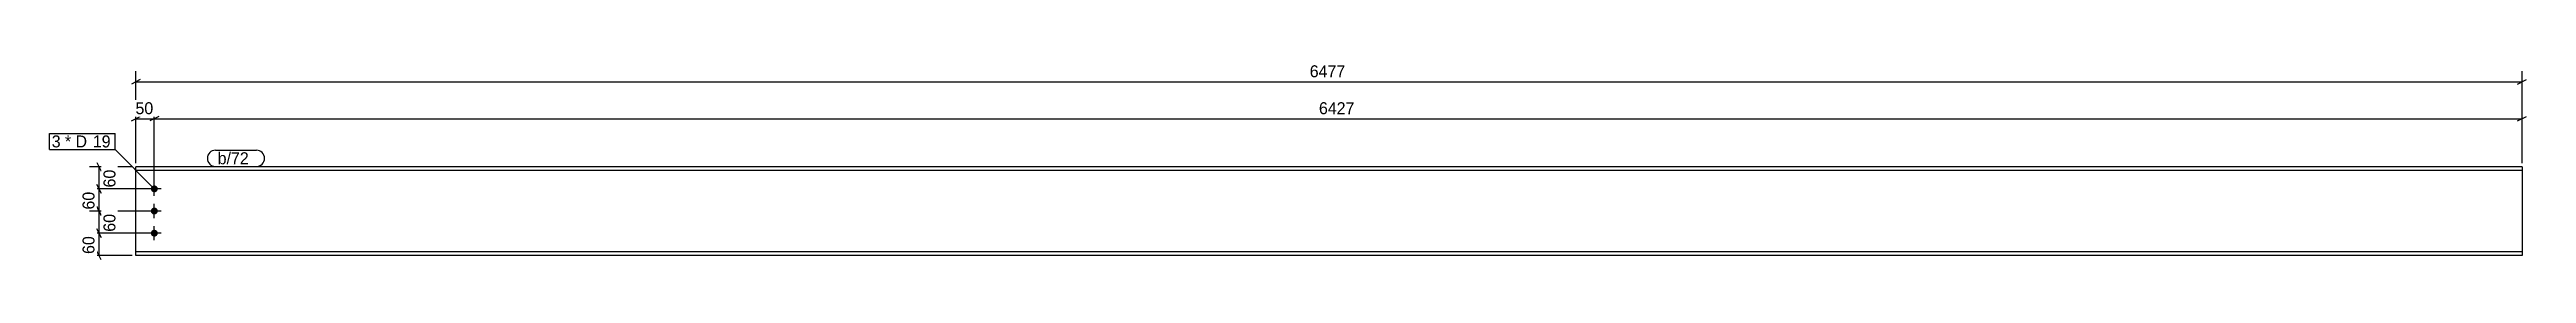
# Model space of a CAD drawing. Header units: millimetres. Extents: x 32 to 6756, y 32 to 565.
import ezdxf

# ---------------------------------------------------------------- set-up
doc = ezdxf.new("R2010")
doc.units = ezdxf.units.MM
doc.styles.add('Comic Sans MS', font='COMIC.TTF', dxfattribs={"height": 0.2})

msp = doc.modelspace()

# ---------------------------------------------------------------- hatches: boundary and pattern name
at = {"linetype": 'Continuous'}
for points in [[(306.9, 224.4, -1), (325.9, 224.4, -1)], [(306.9, 164.4, -1), (325.9, 164.4, -1)], [(306.9, 104.4, -1), (325.9, 104.4, -1)]]:
    msp.add_hatch(color=3, dxfattribs=at).paths.add_polyline_path(points)

# ---------------------------------------------------------------- linework, layer by layer
at = {"color": 8, "linetype": 'Continuous'}
for p, q in [((266.4, 294), (266.4, 542.4)), ((6743.6, 294), (6743.6, 542.4)), ((278.4, 520), (254.4, 508)), ((266.4, 514), (6743.6, 514)), ((6731.6, 508), (6755.6, 520)), ((254.4, 408), (278.4, 420)), ((266.4, 294), (266.4, 442.4)), ((266.4, 414), (316.4, 414)), ((328.4, 420), (304.4, 408)), ((328.4, 420), (304.4, 408)), ((316.4, 234.4), (316.4, 442.4)), ((316.4, 234.4), (316.4, 442.4)), ((316.4, 414), (6743.6, 414)), ((6731.6, 408), (6755.6, 420)), ((6743.6, 294), (6743.6, 442.4)), ((256.4, 284), (140.8, 284)), ((160.4, 296), (172.4, 272)), ((166.4, 224.4), (166.4, 284)), ((306.4, 224.4), (140.8, 224.4)), ((172.4, 212.4), (160.4, 236.4)), ((306.4, 164.4), (138, 164.4)), ((172.4, 152.4), (160.4, 176.4)), ((306.4, 104.4), (140.8, 104.4)), ((172.4, 92.4), (160.4, 116.4)), ((256.4, 44), (138, 44)), ((172.4, 32), (160.4, 56))]:
    msp.add_line(p, q, dxfattribs=at)
at = {"color": 7, "linetype": 'Continuous'}
for p, q in [((266.4, 44), (266.4, 284)), ((6743.6, 284), (266.4, 284)), ((6743.6, 274.2), (266.4, 274.2)), ((6743.6, 284), (6743.6, 44)), ((6743.6, 53.8), (266.4, 53.8)), ((6743.6, 44), (266.4, 44))]:
    msp.add_line(p, q, dxfattribs=at)
at = {"color": 3, "linetype": 'Continuous'}
for p, q in [((335.4, 224.4), (297.4, 224.4)), ((316.4, 205.4), (316.4, 243.4)), ((335.4, 164.4), (297.4, 164.4)), ((316.4, 145.4), (316.4, 183.4)), ((335.4, 104.4), (297.4, 104.4)), ((316.4, 85.4), (316.4, 123.4))]:
    msp.add_line(p, q, dxfattribs=at)

# ---------------------------------------------------------------- wipeouts: each hides what was drawn before it
at = {"color": 0}
msp.add_wipeout([(64.1, 336.5), (64.1, 368.5), (38, 368.5), (38, 336.5)], dxfattribs=at)

# ---------------------------------------------------------------- next in the draw order: wipeouts: each hides what was drawn before it
for points in [[(3563.5, 520), (3563.5, 564.8), (3446.4, 564.8), (3446.4, 520)], [(323.9, 420), (323.9, 464.8), (258.9, 464.8), (258.9, 420)], [(3588.5, 420), (3588.5, 464.8), (3471.4, 464.8), (3471.4, 420)], [(64.1, 336.5), (64.1, 368.5), (38, 368.5), (38, 336.5)], [(217.2, 286.7), (172.4, 286.7), (172.4, 221.7), (217.2, 221.7)], [(587.7, 291), (587.7, 323), (488.4, 323), (488.4, 291)]]:
    msp.add_wipeout(points, dxfattribs=at)

# ---------------------------------------------------------------- next in the draw order: linework, layer by layer
at = {"color": 7, "linetype": 'Continuous'}
msp.add_line((32, 330.5), (32, 374.5), dxfattribs=at)
at = {"color": 8, "linetype": 'Continuous'}
for p, q in [((306.4, 224.4), (138, 224.4)), ((160.4, 236.4), (172.4, 212.4)), ((166.4, 164.4), (166.4, 224.4))]:
    msp.add_line(p, q, dxfattribs=at)

# ---------------------------------------------------------------- next in the draw order: texts
at = {"color": 3, "style": 'Comic Sans MS'}
for s, p in [('6477', (3452.8, 526.4)), ('50', (265.3, 426.4)), ('6427', (3477.8, 426.4))]:
    msp.add_text(s, height=32.38, dxfattribs=at).set_placement(p)
msp.add_text('60', height=32.38, rotation=90.00021, dxfattribs=at).set_placement((210.8, 228.1))

# ---------------------------------------------------------------- next in the draw order: wipeouts: each hides what was drawn before it
at = {"color": 0}
for points in [[(139.9, 336.5), (139.9, 368.5), (73.7, 368.5), (73.7, 336.5)], [(587.7, 291), (587.7, 323), (488.4, 323), (488.4, 291)]]:
    msp.add_wipeout(points, dxfattribs=at)

# ---------------------------------------------------------------- next in the draw order: linework, layer by layer
at = {"color": 7, "linetype": 'Continuous'}
for p, q in [((482.4, 329), (593.7, 329)), ((482.4, 285), (593.7, 285))]:
    msp.add_line(p, q, dxfattribs=at)
for centre, start, end in [((482.4, 307), 90, 270), ((593.7, 307), 270, 90)]:
    msp.add_arc(centre, 22, start, end, dxfattribs=at)

# ---------------------------------------------------------------- next in the draw order: texts
at = {"color": 3, "style": 'Comic Sans MS'}
msp.add_text('b/72', height=32.38, dxfattribs=at).set_placement((488.4, 291))

# ---------------------------------------------------------------- next in the draw order: wipeouts: each hides what was drawn before it
at = {"color": 0}
for points in [[(139.9, 336.5), (139.9, 368.5), (73.7, 368.5), (73.7, 336.5)], [(160.4, 226.9), (115.6, 226.9), (115.6, 161.9), (160.4, 161.9)]]:
    msp.add_wipeout(points, dxfattribs=at)

# ---------------------------------------------------------------- next in the draw order: linework, layer by layer
at = {"color": 8, "linetype": 'Continuous'}
for p, q in [((306.4, 164.4), (140.8, 164.4)), ((160.4, 176.4), (172.4, 152.4)), ((166.4, 104.4), (166.4, 164.4))]:
    msp.add_line(p, q, dxfattribs=at)

# ---------------------------------------------------------------- next in the draw order: texts
at = {"color": 3, "style": 'Comic Sans MS'}
msp.add_text('3', height=32.4, dxfattribs=at).set_placement((38, 336.5))
msp.add_text('60', height=32.38, rotation=90.00021, dxfattribs=at).set_placement((154, 168.3))

# ---------------------------------------------------------------- next in the draw order: wipeouts: each hides what was drawn before it
at = {"color": 0}
msp.add_wipeout([(194.7, 336.5), (194.7, 368.5), (149.5, 368.5), (149.5, 336.5)], dxfattribs=at)

# ---------------------------------------------------------------- next in the draw order: wipeouts: each hides what was drawn before it
for points in [[(194.7, 336.5), (194.7, 368.5), (149.5, 368.5), (149.5, 336.5)], [(217.2, 166.9), (172.4, 166.9), (172.4, 101.9), (217.2, 101.9)]]:
    msp.add_wipeout(points, dxfattribs=at)

# ---------------------------------------------------------------- next in the draw order: linework, layer by layer
at = {"color": 7, "linetype": 'Continuous'}
for p, q in [((32, 374.5), (210.3, 374.5)), ((210.3, 330.5), (210.3, 374.5)), ((32, 330.5), (210.3, 330.5)), ((316.4, 224.4), (210.3, 330.5))]:
    msp.add_line(p, q, dxfattribs=at)
at = {"color": 8, "linetype": 'Continuous'}
for p, q in [((306.4, 104.4), (138, 104.4)), ((160.4, 116.4), (172.4, 92.4)), ((166.4, 44), (166.4, 104.4))]:
    msp.add_line(p, q, dxfattribs=at)

# ---------------------------------------------------------------- next in the draw order: texts
at = {"color": 3, "style": 'Comic Sans MS'}
for s, p in [('* D', (73.7, 336.5)), ('19', (149.5, 336.5))]:
    msp.add_text(s, height=32.38, dxfattribs=at).set_placement(p)
msp.add_text('60', height=32.38, rotation=90.00021, dxfattribs=at).set_placement((210.8, 108.3))

# ---------------------------------------------------------------- next in the draw order: wipeouts: each hides what was drawn before it
at = {"color": 0}
msp.add_wipeout([(160.4, 106.7), (115.6, 106.7), (115.6, 41.7), (160.4, 41.7)], dxfattribs=at)

# ---------------------------------------------------------------- next in the draw order: texts
at = {"color": 3, "style": 'Comic Sans MS'}
msp.add_text('60', height=32.38, rotation=90.00021, dxfattribs=at).set_placement((154, 48.1))

doc.saveas('drawing.dxf')
